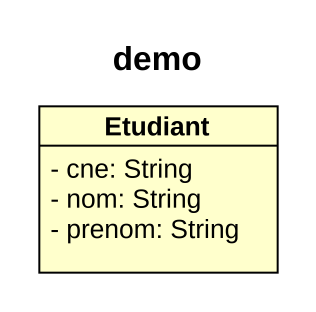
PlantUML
@startuml
title demo
hide circle
hide empty members
skinparam classAttributeIconSize 0
class Etudiant {
  - cne: String
  - nom: String
  - prenom: String
}
@enduml
